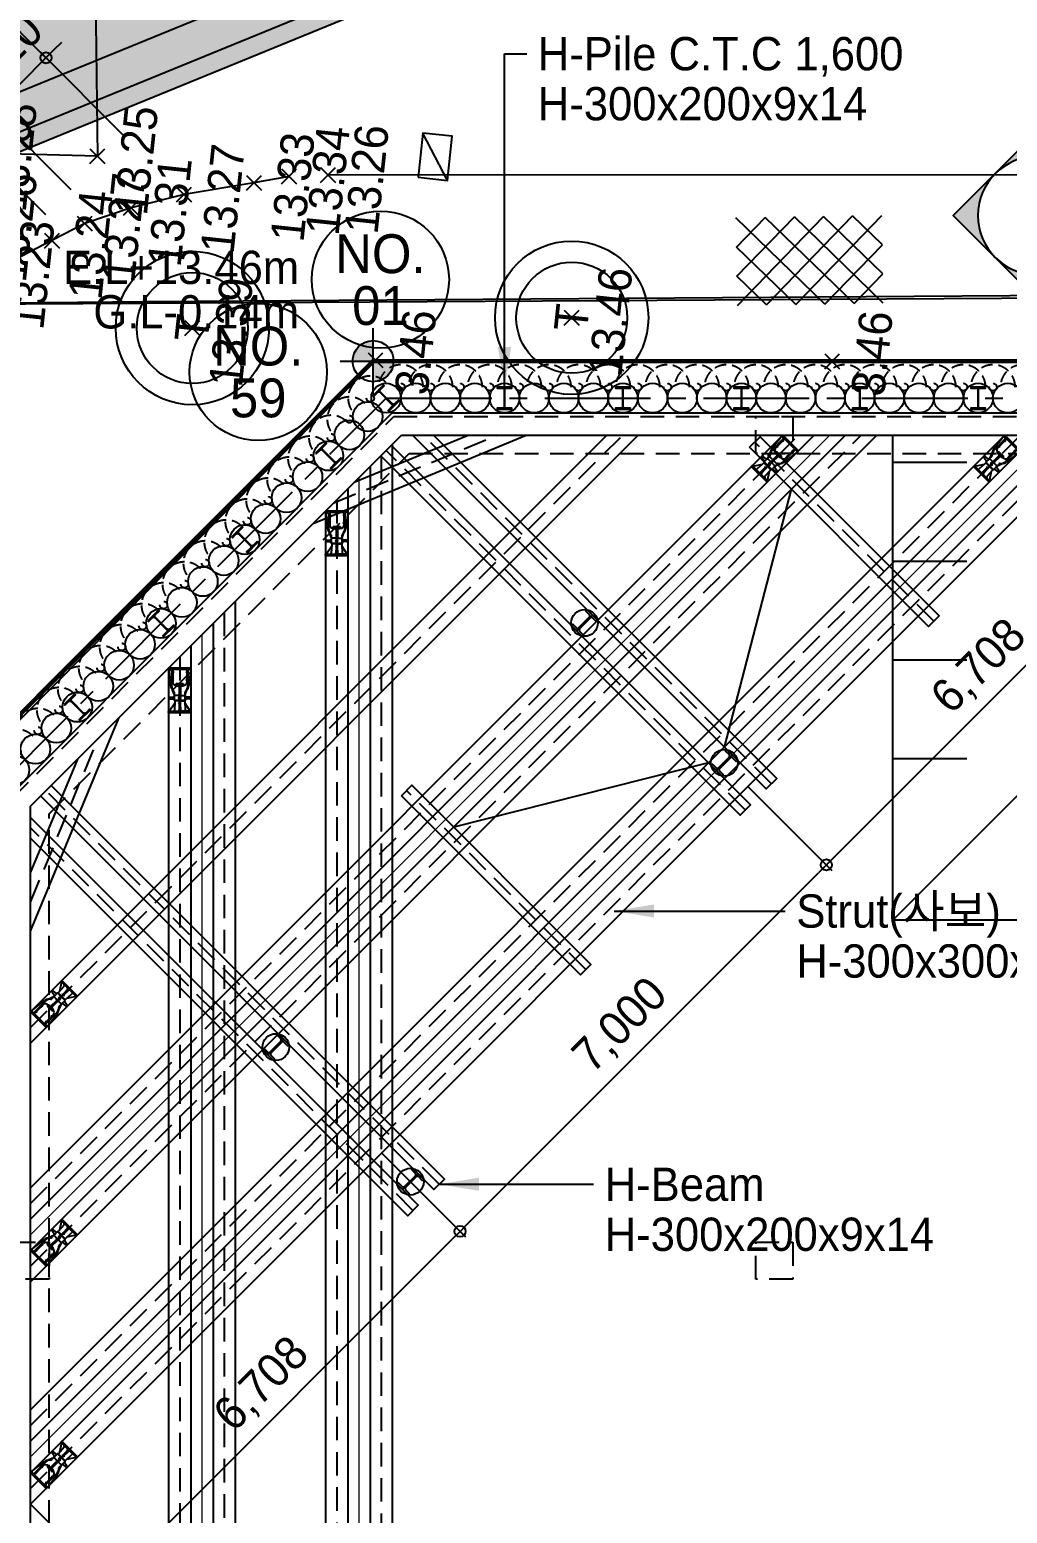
# Model space of a CAD drawing. Header units: millimetres. Extents: x 1073475 to 2890243, y -1340830 to -367733.
# Drawn here: x 1749012 to 1762223, y -411310 to -391272 of the extents above; entities that cross this region are included whole.
import ezdxf
from ezdxf.enums import TextEntityAlignment as Align
from ezdxf.xclip import XClip

# ---------------------------------------------------------------- set-up
doc = ezdxf.new("R2010")
doc.units = ezdxf.units.MM
doc.header["$LTSCALE"] = 50
doc.header["$XCLIPFRAME"] = 2
doc.header["$PDMODE"] = 3
doc.header["$PDSIZE"] = 100
for name, pattern in [('CENTER2', [28.575, 19.05, -3.175, 3.175, -3.175]), ('E-DIGLN01', [2, 0.9, -0.2, 0.9]), ('HIDDEN', [9.525, 6.35, -3.175]), ('HIDDEN2', [4.7625, 3.175, -1.5875]), ('PHANTOM', [63.5, 31.75, -6.35, 6.35, -6.35, 6.35, -6.35])]:
    doc.linetypes.add(name, pattern=pattern)
doc.layers.get('Defpoints').update_dxf_attribs({"color": 151})
doc.layers.add('_0', color=7, linetype='Continuous', lineweight=0)
for name, color, linetype in [('ANGLE', 1, 'Continuous'), ('C-DIM', 7, 'Continuous'), ('CEN', 1, 'CENTER2'), ('CIP', 1, 'Continuous'), ('CS-CONC-MAJR', 4, 'Continuous'), ('CS-EXCV', 3, 'E-DIGLN01'), ('FIN', 5, 'Continuous'), ('H-BEAM', 5, 'Continuous'), ('H-BEAM-상부', 173, 'Continuous'), ('HPILE-300x200', 3, 'Continuous'), ('NO', 2, 'Continuous'), ('POST PILE', 6, 'Continuous'), ('SGR', 8, 'Continuous'), ('ST-CEN', 1, 'HIDDEN'), ('ST-CEN(상부 H-BEAM)', 1, 'HIDDEN'), ('ST-CEN(하부 H-BEAM)', 1, 'HIDDEN'), ('STRUT', 3, 'Continuous'), ('WALE-1', 3, 'Continuous'), ('건축', 233, 'HIDDEN'), ('구조물', 7, 'Continuous'), ('단면', 4, 'Continuous'), ('대지경계선', 6, 'PHANTOM'), ('도로', 1, 'Continuous'), ('법면', 41, 'Continuous'), ('보도', 7, 'Continuous'), ('보도블럭', 7, 'Continuous'), ('상수도맨홀', 1, 'Continuous'), ('연속지적도', 32, 'Continuous'), ('우수받이', 5, 'Continuous'), ('유압JACK', 2, 'Continuous'), ('지하지장물_상수관로', 5, 'HIDDEN2'), ('지하지장물_통신관로', 7, 'HIDDEN2'), ('측량점_높이', 8, 'Continuous'), ('측량점_심볼', 7, 'Continuous'), ('통신맨홀', 1, 'Continuous'), ('현황레벨', 7, 'Continuous'), ('횡단보도', 40, 'Continuous')]:
    doc.layers.add(name, color=color, linetype=linetype)
doc.styles.get("Standard").update_dxf_attribs({"font": ''})
doc.styles.add('굴림체', font='')
doc.styles.add('돋움', font='')
doc.styles.get('Standard').set_extended_font_data('Dotum')
doc.styles.get('굴림체').set_extended_font_data('Dotum')
doc.styles.get('돋움').set_extended_font_data('Dotum')
doc.linetypes.add('CFZ008', pattern='A,0.9,-0.2,[106,KHCLINE.shx,S=0.00606,R=180,X=0,Y=0],0.9', length=2)
doc.linetypes.add('KT_LINE', pattern='A,12.7,-5.08,["KT",Standard,S=2.54,R=0,X=-2.54,Y=-1.27],-6.35', length=24.13)
doc.linetypes.add('WATER_LINE', pattern='A,12.7,-5.08,["WATER",Standard,S=2.54,R=0,X=-2.54,Y=-1.27],-6.35', length=24.13)
doc.dimstyles.new('SAM-200-지시선', dxfattribs={"dimscale": 0.1, "dimtxt": 300, "dimasz": 360, "dimexe": 70, "dimexo": 0, "dimgap": 100, "dimtad": 1, "dimdec": 0, "dimzin": 0, "dimdsep": 46, "dimlunit": 6, "dimtxsty": '돋움', "dimcen": 100, "dimclrd": 1, "dimclre": 1, "dimclrt": 256, "dimadec": 0, "dimazin": 0, "dimtfac": 1, "dimtdec": 0, "dimtix": 1, "dimtmove": 2, "dimatfit": 3, "dimfxl": 70, "dimtolj": 1, "dimtzin": 0, "dimlwd": -1, "dimlwe": -1, "dimarcsym": 0})
doc.dimstyles.new('SAM-300', dxfattribs={"dimscale": 1.5, "dimtxt": 300, "dimasz": 100, "dimexe": 70, "dimexo": 0, "dimgap": 100, "dimtad": 1, "dimdec": 0, "dimzin": 0, "dimdsep": 46, "dimlunit": 6, "dimtxsty": '돋움', "dimblk": 'ORIGIN', "dimcen": 100, "dimclrd": 1, "dimclre": 1, "dimclrt": 7, "dimadec": 0, "dimazin": 0, "dimtfac": 1, "dimtdec": 0, "dimtix": 1, "dimtmove": 2, "dimatfit": 3, "dimfxl": 70, "dimtolj": 1, "dimtzin": 0, "dimlwd": -1, "dimlwe": -1, "dimarcsym": 0})

# ---------------------------------------------------------------- blocks, each defined once
blk = doc.blocks.new('A$599346786921')
at = {"layer": '구조물', "ltscale": 0.2}
h = blk.add_hatch(color=254, dxfattribs=at)
h.dxf.hatch_style = 1
h.set_gradient(color1=(214, 214, 214), color2=(214, 214, 214))
h.paths.add_polyline_path([(189880, 4043), (128969, 153101), (129119, 153162), (47790, 352186), (48127, 352323), (40199, 371724), (39821, 372650), (39443, 373575), (39065, 374501), (38687, 375426), (38309, 376351), (37931, 377276), (37554, 378201), (37177, 379126), (36800, 380051), (36423, 380975), (36047, 381900), (35671, 382825), (35295, 383749), (34920, 384674), (34545, 385599), (34170, 386523), (33796, 387448), (33422, 388373), (33049, 389297), (32676, 390222), (32304, 391147), (31932, 392072), (31561, 392997), (31190, 393922), (30821, 394847), (30451, 395772), (30083, 396697), (29715, 397623), (29347, 398548), (28981, 399474), (28615, 400400), (28250, 401326), (27886, 402252), (27523, 403178), (27160, 404105), (26798, 405031), (26438, 405958), (26078, 406885), (25719, 407812), (25360, 408742), (25003, 409670), (24647, 410598), (24292, 411526), (23938, 412455), (23585, 413383), (23233, 414312), (22883, 415241), (22533, 416171), (22185, 417101), (21838, 418031), (21492, 418961), (21147, 419892), (20804, 420823), (20462, 421754), (20121, 422686), (19782, 423618), (19443, 424550), (19107, 425482), (18771, 426415), (18438, 427349), (18105, 428282), (17774, 429216), (17445, 430151), (17117, 431086), (16791, 432021), (16466, 432956), (16143, 433892), (15821, 434829), (15501, 435766), (15183, 436703), (14866, 437640), (14551, 438579), (14238, 439517), (13927, 440456), (13617, 441395), (13310, 442335), (13004, 443275), (12700, 444216), (12398, 445157), (12097, 446099), (11799, 447041), (11503, 447983), (11339, 448506), (0, 445440), (302, 444474), (605, 443509), (911, 442544), (1218, 441580), (1527, 440617), (1838, 439655), (2151, 438693), (2466, 437732), (2782, 436772), (3100, 435812), (3420, 434854), (3742, 433896), (4065, 432938), (4390, 431982), (4716, 431026), (5044, 430071), (5374, 429116), (5705, 428162), (6037, 427209), (6372, 426257), (6707, 425305), (7044, 424354), (7382, 423404), (7722, 422454), (8063, 421505), (8406, 420556), (8750, 419608), (9095, 418661), (9441, 417714), (9788, 416768), (10137, 415823), (10487, 414878), (10838, 413933), (11190, 412990), (11544, 412047), (11898, 411104), (12253, 410162), (12610, 409221), (12967, 408280), (13326, 407339), (13685, 406399), (14046, 405460), (14407, 404521), (14768, 403585), (15131, 402648), (15495, 401710), (15860, 400773), (16225, 399837), (16592, 398901), (16959, 397965), (17326, 397030), (17695, 396095), (18064, 395161), (18434, 394227), (18804, 393294), (19175, 392360), (19547, 391428), (19919, 390496), (20292, 389564), (20665, 388632), (21038, 387701), (21412, 386770), (21787, 385839), (22162, 384909), (22537, 383979), (22913, 383050), (23289, 382120), (23665, 381191), (24042, 380263), (24419, 379334), (24796, 378406), (25174, 377478), (25551, 376550), (25929, 375623), (26307, 374695), (26685, 373768), (27063, 372842), (27441, 371915), (27820, 370988), (28198, 370062), (28576, 369136), (28955, 368210), (29333, 367284), (37261, 347883), (37598, 348021), (118926, 148997), (119075, 149057), (179985, 0)])
at = {"layer": 'CS-CONC-MAJR'}
for points in [[(30027, 367568), (37672, 348861), (38008, 348999), (119337, 149975)], [(29564, 367379), (37398, 348209), (37735, 348347), (119063, 149323)]]:
    blk.add_lwpolyline(points, dxfattribs=at)
at = {"layer": 'CS-EXCV', "linetype": 'CFZ008', "ltscale": 5, "flags": 128}
blk.add_lwpolyline([(189880, 4043), (128969, 153101), (129119, 153162), (47790, 352186), (48127, 352323), (40199, 371724), (39821, 372650), (39443, 373575), (39065, 374501), (38687, 375426), (38309, 376351), (37931, 377276), (37554, 378201), (37177, 379126), (36800, 380051), (36423, 380975), (36047, 381900), (35671, 382825), (35295, 383749), (34920, 384674), (34545, 385599), (34170, 386523), (33796, 387448), (33422, 388373), (33049, 389297), (32676, 390222), (32304, 391147), (31932, 392072), (31561, 392997), (31190, 393922), (30821, 394847), (30451, 395772), (30083, 396697), (29715, 397623), (29347, 398548), (28981, 399474), (28615, 400400), (28250, 401326), (27886, 402252), (27523, 403178), (27160, 404105), (26798, 405031), (26438, 405958), (26078, 406885), (25719, 407812), (25360, 408742), (25003, 409670), (24647, 410598), (24292, 411526), (23938, 412455), (23585, 413383), (23233, 414312), (22883, 415241), (22533, 416171), (22185, 417101), (21838, 418031), (21492, 418961), (21147, 419892), (20804, 420823), (20462, 421754), (20121, 422686), (19782, 423618), (19443, 424550), (19107, 425482), (18771, 426415), (18438, 427349), (18105, 428282), (17774, 429216), (17445, 430151), (17117, 431086), (16791, 432021), (16466, 432956), (16143, 433892), (15821, 434829), (15501, 435766), (15183, 436703), (14866, 437640), (14551, 438579), (14238, 439517), (13927, 440456), (13617, 441395), (13310, 442335), (13004, 443275), (12700, 444216), (12398, 445157), (12097, 446099), (11799, 447041), (11503, 447983), (11339, 448506), (0, 445440), (302, 444474), (605, 443509), (911, 442544), (1218, 441580), (1527, 440617), (1838, 439655), (2151, 438693), (2466, 437732), (2782, 436772), (3100, 435812), (3420, 434854), (3742, 433896), (4065, 432938), (4390, 431982), (4716, 431026), (5044, 430071), (5374, 429116), (5705, 428162), (6037, 427209), (6372, 426257), (6707, 425305), (7044, 424354), (7382, 423404), (7722, 422454), (8063, 421505), (8406, 420556), (8750, 419608), (9095, 418661), (9441, 417714), (9788, 416768), (10137, 415823), (10487, 414878), (10838, 413933), (11190, 412990), (11544, 412047), (11898, 411104), (12253, 410162), (12610, 409221), (12967, 408280), (13326, 407339), (13685, 406399), (14046, 405460), (14407, 404521), (14768, 403585), (15131, 402648), (15495, 401710), (15860, 400773), (16225, 399837), (16592, 398901), (16959, 397965), (17326, 397030), (17695, 396095), (18064, 395161), (18434, 394227), (18804, 393294), (19175, 392360), (19547, 391428), (19919, 390496), (20292, 389564), (20665, 388632), (21038, 387701), (21412, 386770), (21787, 385839), (22162, 384909), (22537, 383979), (22913, 383050), (23289, 382120), (23665, 381191), (24042, 380263), (24419, 379334), (24796, 378406), (25174, 377478), (25551, 376550), (25929, 375623), (26307, 374695), (26685, 373768), (27063, 372842), (27441, 371915), (27820, 370988), (28198, 370062), (28576, 369136), (28955, 368210), (29333, 367284), (37261, 347883), (37598, 348021), (118926, 148997), (119075, 149057), (179985, 0)], close=True, dxfattribs=at)
blk = doc.blocks.new('A$405090834614')
at = {"layer": '도로', "color": 251}
for p, q in [((168393, 155125), (167908, 155864)), ((168670, 154709), (168393, 155125)), ((168947, 154109), (168670, 154709)), ((169201, 153416), (168947, 154109)), ((169456, 152493), (169201, 153416)), ((169594, 152031), (169456, 152493)), ((169668, 151509), (169668, 151509)), ((169668, 151509), (170864, 140316))]:
    blk.add_line(p, q, dxfattribs=at)
at = {"layer": '보도', "color": 251}
for p, q in [((167249, 150606), (161018, 155591)), ((167884, 144470), (167249, 150606)), ((168720, 136691), (167884, 144470))]:
    blk.add_line(p, q, dxfattribs=at)
at = {"layer": '보도블럭', "color": 251}
for p, q in [((168595, 145040), (169282, 145918)), ((168643, 144649), (169674, 145966)), ((169282, 145918), (169721, 145575)), ((168499, 145823), (169817, 144792)), ((168547, 145432), (168891, 145871)), ((168891, 145871), (169769, 145183)), ((168690, 144257), (169721, 145575)), ((168547, 145432), (169865, 144401)), ((168738, 143866), (169769, 145183)), ((168595, 145040), (169912, 144009)), ((169129, 143914), (169817, 144792)), ((168643, 144649), (169521, 143961)), ((169521, 143961), (169865, 144401)), ((168690, 144257), (169129, 143914))]:
    blk.add_line(p, q, dxfattribs=at)
at = {"layer": '연속지적도', "color": 251}
for p, q in [((161008, 155684), (167228, 150654)), ((167228, 150654), (170018, 124364))]:
    blk.add_line(p, q, dxfattribs=at)
at = {"layer": '우수받이', "color": 251}
blk.add_lwpolyline([(169765, 150295), (169765, 149895), (170365, 149895), (170365, 150295)], close=True, dxfattribs=at)
blk.add_lwpolyline([(169765, 149895), (170365, 150295)], dxfattribs=at)
at = {"layer": '지하지장물_상수관로', "color": 251, "linetype": 'WATER_LINE', "ltscale": 3}
blk.add_lwpolyline([(165003, 177754), (176543, 74656), (179909, 44130), (180541, 14655)], dxfattribs=at)
at = {"layer": '지하지장물_통신관로', "color": 251, "linetype": 'KT_LINE', "ltscale": 3}
blk.add_lwpolyline([(179973, 22140), (178340, 57330), (174617, 92638), (167709, 153756), (166514, 164057), (162819, 177078), (146292, 175121), (136183, 173575), (130490, 179990), (129558, 186301)], dxfattribs=at)
at = {"layer": '측량점_심볼', "color": 251}
for p in [(168393, 155125), (168670, 154709), (169592, 154635), (168947, 154109), (169201, 153416), (167419, 153114), (169456, 152493), (169594, 152031), (169668, 151509), (167249, 150606), (159976, 148961), (168098, 148031), (167884, 144470), (161804, 141487)]:
    blk.add_point(p, dxfattribs=at)
at = {"layer": '통신맨홀', "color": 251}
for centre, radius in [((167419, 153114), 1036), ((167419, 153114), 750), ((168098, 148031), 1036), ((168098, 148031), 750)]:
    blk.add_circle(centre, radius, dxfattribs=at)
at = {"layer": '횡단보도', "color": 251}
for p, q in [((169592, 154635), (169464, 156268)), ((173932, 155145), (169592, 154635))]:
    blk.add_line(p, q, dxfattribs=at)
at = {"layer": '상수도맨홀', "color": 251, "style": '굴림체'}
for p in [(167419, 153114), (168098, 148031)]:
    blk.add_text('T', height=450, dxfattribs=at).set_placement(p, align=Align.MIDDLE)
at = {"layer": '측량점_높이', "color": 251, "style": '굴림체'}
for s, p in [('13.28', (169464, 155968)), ('13.26', (168520, 155866)), ('13.23', (167908, 155564)), ('13.24', (168393, 154825)), ('13.27', (168670, 154409)), ('13.25', (169592, 154335)), ('13.31', (168947, 153809)), ('13.27', (169201, 153116)), ('13.39', (167419, 152814)), ('13.33', (169456, 152193)), ('13.34', (169594, 151731)), ('13.26', (169668, 151209)), ('13.46', (167249, 150306)), ('13.65', (159976, 148661)), ('13.46', (168098, 147731)), ('13.46', (167884, 144170))]:
    blk.add_text(s, height=450, dxfattribs=at).set_placement(p, align=Align.TOP_CENTER)
blk = doc.blocks.new('A$C070F4A8E')
at = {"layer": '단면'}
h = blk.add_hatch(color=256, dxfattribs=at)
h.paths.add_polyline_path([(-1074, 302), (-1377, 0), (-1074, -302, -0.414214)])
h.paths.add_polyline_path([(-772, 605), (-1074, 302, -0.198912), (-772, 427)])
h.paths.add_polyline_path([(-772, -427, -0.198912), (-1074, -302), (-772, -605)])
for p, q in [((-345, 0), (0, 0)), ((0, 0), (0, -845))]:
    blk.add_line(p, q, dxfattribs=at)
blk.add_lwpolyline([(-772, -427), (-772, -605), (-1377, 0), (-772, 605), (-772, 427)], dxfattribs=at)
at = {"layer": '단면', "extrusion": (0, 0, -1)}
blk.add_ellipse((-772, 0), major_axis=(1, 427), ratio=1, start_param=4.711077, end_param=10.994262, dxfattribs=at)
blk = doc.blocks.new('20240926 평면')
at = {"layer": '건축'}
for p, q in [((-5159, -5159), (0, 0)), ((0, 0), (25441, 0)), ((-4659, -5366), (207, -500)), ((207, -500), (12441, -500)), ((-4659, -27334), (-4659, -5366))]:
    blk.add_line(p, q, dxfattribs=at)
at = {"layer": '건축', "color": 255}
blk.add_lwpolyline([(26141, -34840), (1135, -34840), (-5936, -27769), (-5936, -4908), (-280, 749), (26141, 749)], close=True, dxfattribs=at)
at = {"layer": '건축'}
for points in [[(5391, -500), (4891, -500), (4891, 0), (5391, 0)], [(-4659, -11650), (-5159, -11650), (-5159, -11150), (-4659, -11150)], [(5391, -11650), (4891, -11650), (4891, -11150), (5391, -11150)]]:
    blk.add_lwpolyline(points, close=True, dxfattribs=at)
blk = doc.blocks.new('A$C1D3235D9')
at = {"layer": 'SGR', "linetype": 'HIDDEN2'}
blk.add_circle((0, 0), 50, dxfattribs=at)
blk.add_arc((0, 0), 300, 0, 180, dxfattribs=at)
blk = doc.blocks.new('h-200')
at = {"layer": 'HPILE-300x200'}
blk.add_line((0, -150), (0, 150), dxfattribs=at)
blk.add_lwpolyline([(-100, 150), (-100, 136), (-24.5, 136, -0.4142136), (-4.5, 116), (-4.5, -116, -0.4142136), (-24.5, -136), (-100, -136), (-100, -150), (100, -150), (100, -136), (24.5, -136, -0.4142136), (4.5, -116), (4.5, 116, -0.4142136), (24.5, 136), (100, 136), (100, 150)], format="xyb", close=True, dxfattribs=at)
blk = doc.blocks.new('CIP')
at = {"layer": 'CIP'}
for centre in [(0, 0), (400, 0), (800, 0), (1200, 0)]:
    blk.add_circle(centre, 200, dxfattribs=at)
at = {"layer": 'HPILE-300x200'}
blk.add_blockref('h-200', (1200, 0), dxfattribs=at)
at = {"layer": 'SGR', "linetype": 'HIDDEN2'}
for p in [(-200, 150), (200, 150), (600, 150), (1000, 150)]:
    blk.add_blockref('A$C1D3235D9', p, dxfattribs=at)
blk = doc.blocks.new('_Origin')
at = {"color": 0, "linetype": 'ByBlock', "lineweight": -2}
blk.add_line((0, 0), (-1, 0), dxfattribs=at)
blk.add_circle((0, 0), 0.5, dxfattribs=at)
blk = doc.blocks.new('*D91')
at = {"layer": 'C-DIM', "color": 1, "ltscale": 0.2, "transparency": 16777216}
for p, q in [((1749232, -391652), (1748098, -390517)), ((1748278, -390485), (1748384, -390379)), ((1747392, -391371), (1748172, -390591)), ((1748453, -392432), (1747318, -391297)), ((1747286, -391477), (1747180, -391583))]:
    blk.add_line(p, q, dxfattribs=at)
at = {"layer": 'Defpoints', "color": 0, "ltscale": 0.2, "transparency": 16777216}
for p in [(1748172, -390591), (1749232, -391652), (1748453, -392432)]:
    blk.add_point(p, dxfattribs=at)
at = {"layer": 'C-DIM', "color": 1, "ltscale": 0.2, "transparency": 16777216, "xscale": 150, "yscale": 150, "zscale": 150}
for p, rotation in [((1748172, -390591), 225.0000000000565), ((1747392, -391371), 45.00000000005651)]:
    blk.add_blockref('_Origin', p, dxfattribs=dict(at, rotation=rotation))
at = {"layer": 'C-DIM', "color": 7, "ltscale": 0.2, "transparency": 16777216, "insert": (1747486, -390685), "char_height": 450, "attachment_point": 5, "rotation": 45, "style": '돋움'}
blk.add_mtext('\\A1;1,102', dxfattribs=at)
blk = doc.blocks.new('A$C5B0247DC')
at = {"layer": '현황레벨'}
h = blk.add_hatch(color=256, dxfattribs=at)
h.paths.add_polyline_path([(0, 110.9, 0.414214), (-110.9, 0), (0, 0)])
h.paths.add_polyline_path([(0, 0), (0, -110.9, 0.414214), (110.9, 0)])
for p, q in [((0, -178.5), (0, 178.5)), ((-178.5, 0), (178.5, 0))]:
    blk.add_line(p, q, dxfattribs=at)
blk.add_circle((0, 0), 110.9, dxfattribs=at)
blk = doc.blocks.new('*D146')
at = {"layer": 'C-DIM', "color": 1, "ltscale": 0.2, "transparency": 16777216}
for p, q in [((1749232, -393773), (1748098, -392639)), ((1746496, -394389), (1748066, -392819)), ((1747450, -395555), (1746316, -394420))]:
    blk.add_line(p, q, dxfattribs=at)
at = {"layer": 'Defpoints', "color": 0, "ltscale": 0.2, "transparency": 16777216}
for p in [(1748172, -392713), (1749232, -393773), (1747450, -395555)]:
    blk.add_point(p, dxfattribs=at)
at = {"layer": 'C-DIM', "color": 1, "ltscale": 0.2, "transparency": 16777216, "xscale": 150, "yscale": 150, "zscale": 150}
for p, rotation in [((1748172, -392713), 45.00000000005649), ((1746390, -394495), 225.0000000000565)]:
    blk.add_blockref('_Origin', p, dxfattribs=dict(at, rotation=rotation))
at = {"layer": 'C-DIM', "color": 7, "ltscale": 0.2, "transparency": 16777216, "insert": (1746985, -393308), "char_height": 450, "attachment_point": 5, "rotation": 45, "style": '돋움'}
blk.add_mtext('\\A1;2,520', dxfattribs=at)
blk = doc.blocks.new('*D147')
at = {"layer": 'C-DIM', "color": 1, "ltscale": 0.2, "transparency": 16777216}
for p, q in [((1749572, -393434), (1748437, -392299)), ((1748617, -392267), (1748723, -392161)), ((1748172, -392713), (1748511, -392373)), ((1749232, -393773), (1748098, -392639)), ((1748066, -392819), (1747960, -392925))]:
    blk.add_line(p, q, dxfattribs=at)
at = {"layer": 'Defpoints', "color": 0, "ltscale": 0.2, "transparency": 16777216}
for p in [(1748511, -392373), (1749572, -393434), (1749232, -393773)]:
    blk.add_point(p, dxfattribs=at)
at = {"layer": 'C-DIM', "color": 1, "ltscale": 0.2, "transparency": 16777216, "xscale": 150, "yscale": 150, "zscale": 150}
for p, rotation in [((1748511, -392373), 225.0000000000565), ((1748172, -392713), 45.00000000005651)]:
    blk.add_blockref('_Origin', p, dxfattribs=dict(at, rotation=rotation))
at = {"layer": 'C-DIM', "color": 7, "ltscale": 0.2, "transparency": 16777216, "char_height": 450, "attachment_point": 5, "rotation": 45, "style": '돋움'}
for s, insert in [('\\A1;', (1748076, -392278)), ('\\A1;480', (1748607, -392808))]:
    blk.add_mtext(s, dxfattribs=dict(at, insert=insert))
blk = doc.blocks.new('*D148')
at = {"layer": 'C-DIM', "color": 1, "ltscale": 0.2, "transparency": 16777216}
for p, q in [((1749339, -391546), (1749445, -391440)), ((1748511, -392373), (1749232, -391652)), ((1750293, -392713), (1749158, -391578)), ((1749572, -393434), (1748437, -392299)), ((1748405, -392479), (1748299, -392586))]:
    blk.add_line(p, q, dxfattribs=at)
at = {"layer": 'Defpoints', "color": 0, "ltscale": 0.2, "transparency": 16777216}
for p in [(1749232, -391652), (1750293, -392713), (1749572, -393434)]:
    blk.add_point(p, dxfattribs=at)
at = {"layer": 'C-DIM', "color": 1, "ltscale": 0.2, "transparency": 16777216, "xscale": 150, "yscale": 150, "zscale": 150}
for p, rotation in [((1749232, -391652), 225.0000000000565), ((1748511, -392373), 45.00000000005651)]:
    blk.add_blockref('_Origin', p, dxfattribs=dict(at, rotation=rotation))
at = {"layer": 'C-DIM', "color": 7, "ltscale": 0.2, "transparency": 16777216, "insert": (1748576, -391717), "char_height": 450, "attachment_point": 5, "rotation": 45, "style": '돋움'}
blk.add_mtext('\\A1;1,020', dxfattribs=at)
blk = doc.blocks.new('*D158')
at = {"layer": 'C-DIM', "color": 1, "ltscale": 0.2, "transparency": 16777216}
for p, q in [((1763460, -396748), (1764595, -397883)), ((1759883, -402446), (1764415, -397915)), ((1758717, -401492), (1759852, -402627))]:
    blk.add_line(p, q, dxfattribs=at)
at = {"layer": 'Defpoints', "color": 0, "ltscale": 0.2, "transparency": 16777216}
for p in [(1763460, -396748), (1764521, -397809), (1758717, -401492)]:
    blk.add_point(p, dxfattribs=at)
at = {"layer": 'C-DIM', "color": 1, "ltscale": 0.2, "transparency": 16777216, "xscale": 150, "yscale": 150, "zscale": 150}
for p, rotation in [((1764521, -397809), 44.99999999754883), ((1759777, -402552), 224.9999999975488)]:
    blk.add_blockref('_Origin', p, dxfattribs=dict(at, rotation=rotation))
at = {"layer": 'C-DIM', "color": 7, "ltscale": 0.2, "transparency": 16777216, "insert": (1761853, -399885), "char_height": 450, "attachment_point": 5, "rotation": 45, "style": '돋움'}
blk.add_mtext('\\A1;6,708', dxfattribs=at)
blk = doc.blocks.new('*D159')
at = {"layer": 'C-DIM', "color": 1, "ltscale": 0.2, "transparency": 16777216}
for p, q in [((1753767, -406441), (1754902, -407576)), ((1750190, -412139), (1754722, -407608)), ((1749024, -411185), (1750159, -412320))]:
    blk.add_line(p, q, dxfattribs=at)
at = {"layer": 'Defpoints', "color": 0, "ltscale": 0.2, "transparency": 16777216}
for p in [(1753767, -406441), (1754828, -407502), (1749024, -411185)]:
    blk.add_point(p, dxfattribs=at)
at = {"layer": 'C-DIM', "color": 1, "ltscale": 0.2, "transparency": 16777216, "xscale": 150, "yscale": 150, "zscale": 150}
for p, rotation in [((1754828, -407502), 44.99999999754883), ((1750084, -412245), 224.9999999975488)]:
    blk.add_blockref('_Origin', p, dxfattribs=dict(at, rotation=rotation))
at = {"layer": 'C-DIM', "color": 7, "ltscale": 0.2, "transparency": 16777216, "insert": (1752160, -409578), "char_height": 450, "attachment_point": 5, "rotation": 45, "style": '돋움'}
blk.add_mtext('\\A1;6,708', dxfattribs=at)
blk = doc.blocks.new('*D160')
at = {"layer": 'C-DIM', "color": 1, "ltscale": 0.2, "transparency": 16777216}
for p, q in [((1758717, -401492), (1759852, -402627)), ((1754934, -407396), (1759671, -402658)), ((1753767, -406441), (1754902, -407576))]:
    blk.add_line(p, q, dxfattribs=at)
at = {"layer": 'Defpoints', "color": 0, "ltscale": 0.2, "transparency": 16777216}
for p in [(1758717, -401492), (1759777, -402552), (1753767, -406441)]:
    blk.add_point(p, dxfattribs=at)
at = {"layer": 'C-DIM', "color": 1, "ltscale": 0.2, "transparency": 16777216, "xscale": 150, "yscale": 150, "zscale": 150}
for p, rotation in [((1759777, -402552), 44.99999999754883), ((1754828, -407502), 224.9999999975488)]:
    blk.add_blockref('_Origin', p, dxfattribs=dict(at, rotation=rotation))
at = {"layer": 'C-DIM', "color": 7, "ltscale": 0.2, "transparency": 16777216, "insert": (1757006, -404731), "char_height": 450, "attachment_point": 5, "rotation": 45, "style": '돋움'}
blk.add_mtext('\\A1;7,000', dxfattribs=at)
blk = doc.blocks.new('A$C26452653')
at = {"layer": '유압JACK'}
for p, q in [((0, 600), (0, 587)), ((0, 600), (300, 600)), ((300, 600), (0, 600)), ((5, 582), (62, 582)), ((5, 582), (150, 582)), ((5, 582), (125, 582)), ((9, 582), (82, 471)), ((17, 413), (64, 417)), ((83, 450), (77, 568)), ((77, 434), (77, 432)), ((77, 432), (77, 372)), ((150, 438), (81, 438)), ((150, 444), (89, 444)), ((95, 444), (95, 438)), ((95, 444), (205, 444)), ((95, 438), (205, 438)), ((98, 444), (98, 438)), ((295, 582), (139, 582)), ((142, 479), (140, 567)), ((150, 444), (211, 444)), ((150, 438), (218, 438)), ((158, 479), (160, 567)), ((295, 582), (175, 582)), ((202, 444), (202, 438)), ((205, 444), (205, 438)), ((217, 450), (223, 568)), ((291, 582), (218, 471)), ((222, 434), (222, 432)), ((222, 432), (222, 372)), ((282, 413), (236, 417)), ((295, 582), (238, 582)), ((300, 600), (300, 587)), ((0, 13), (26, 234)), ((17, 393), (64, 389)), ((40, 33), (40, 244)), ((77, 363), (54, 296)), ((70, 311), (57, 299)), ((77, 374), (77, 372)), ((77, 373), (77, 372)), ((133, 368), (77, 368)), ((77, 368), (77, 327)), ((150, 368), (81, 368)), ((92, 226), (92, 221)), ((92, 226), (207, 226)), ((92, 221), (207, 221)), ((98, 234), (98, 226)), ((98, 226), (197, 226)), ((101, 235), (101, 226)), ((102, 226), (102, 221)), ((103, 226), (103, 221)), ((103, 221), (195, 221)), ((103, 218), (103, 213)), ((103, 218), (195, 218)), ((103, 213), (197, 213)), ((105, 221), (105, 218)), ((133, 368), (222, 368)), ((141, 247), (141, 360)), ((141, 341), (159, 341)), ((141, 259), (159, 259)), ((150, 368), (218, 368)), ((159, 247), (159, 360)), ((195, 221), (197, 221)), ((195, 221), (195, 218)), ((195, 218), (197, 218)), ((197, 226), (197, 221)), ((197, 226), (197, 221)), ((197, 226), (197, 221)), ((197, 226), (202, 226)), ((197, 218), (197, 213)), ((199, 235), (199, 226)), ((202, 234), (202, 226)), ((207, 226), (207, 221)), ((222, 374), (222, 372)), ((222, 373), (222, 372)), ((222, 368), (222, 327)), ((222, 363), (246, 296)), ((230, 311), (243, 299)), ((282, 393), (236, 389)), ((260, 33), (260, 244)), ((300, 13), (274, 234)), ((0, 13), (0, 0)), ((0, 0), (300, 0)), ((5, 18), (25, 18)), ((56, 21), (56, 199)), ((56, 168), (60, 168)), ((56, 153), (60, 153)), ((56, 63), (60, 63)), ((56, 48), (60, 48)), ((59, 18), (241, 18)), ((60, 168), (60, 153)), ((60, 48), (60, 63)), ((240, 168), (240, 153)), ((244, 168), (240, 168)), ((244, 153), (240, 153)), ((244, 63), (240, 63)), ((240, 48), (240, 63)), ((244, 48), (240, 48)), ((244, 21), (244, 199)), ((295, 18), (275, 18)), ((300, 13), (300, 0))]:
    blk.add_line(p, q, dxfattribs=at)
for centre, radius, start, end in [((5, 587), 5, 180, 270), ((17, 403), 10, 90, 270), ((62, 567), 15, 3, 90), ((62, 432), 15, 274.7636, 0), ((81, 434), 4, 90, 180), ((89, 450), 6, 183, 270), ((125, 567), 15, 1.2674, 90), ((132, 479), 10, 270, 1.2674), ((150, 403), 15, 90, 270), ((150, 403), 10, 90, 270), ((150, 403), 15, 270, 90), ((150, 403), 10, 270, 90), ((168, 479), 10, 178.7326, 270), ((175, 567), 15, 90, 178.7326), ((211, 450), 6, 270, 357), ((218, 434), 4, 0, 90), ((237, 432), 15, 180, 265.2364), ((238, 567), 15, 90, 177), ((282, 403), 10, 270, 90), ((295, 587), 5, 270, 0), ((135, 221), 110, 135, 172.9969), ((150, 236), 110, 135.3602, 180), ((81, 199), 25, 119.7623, 180), ((62, 374), 15, 0, 85.2364), ((150, 79), 164, 90, 119.7623), ((57, 327), 20, 315.3602, 0), ((81, 372), 4, 180, 270), ((133, 360), 7.5, 0, 90), ((136, 247), 5, 274.7518, 0), ((150, 79), 164, 60.2377, 90), ((166, 360), 7.5, 90, 180), ((164, 247), 5, 180, 265.2482), ((218, 372), 4, 270, 0), ((237, 374), 15, 94.7636, 180), ((242, 327), 20, 180, 224.6398), ((150, 236), 110, 0, 44.6398), ((219, 199), 25, 0, 60.2377), ((165, 221), 110, 7.0031, 45), ((5, 13), 5, 90, 180), ((25, 33), 15, 270, 0), ((59, 21), 3, 180, 270), ((241, 21), 3, 270, 0), ((275, 33), 15, 180, 270), ((295, 13), 5, 0, 90)]:
    blk.add_arc(centre, radius, start, end, dxfattribs=at)
blk = doc.blocks.new('Post')
at = {"layer": 'POST PILE'}
blk.add_line((0, 150), (0, -150), dxfattribs=at)
blk.add_lwpolyline([(-100, -150), (-100, -125), (-29.5, -125, 0.4142136), (-9.5, -105), (-9.5, 105, 0.4142136), (-29.5, 125), (-100, 125), (-100, 150), (100, 150), (100, 125), (29.5, 125, 0.4142136), (9.5, 105), (9.5, -105, 0.4142136), (29.5, -125), (100, -125), (100, -150)], format="xyb", close=True, dxfattribs=at)
blk.add_circle((0, 0), 180.3, dxfattribs=at)

msp = doc.modelspace()

# ---------------------------------------------------------------- linework, layer by layer
at = {"layer": 'NO'}
msp.add_circle((1753751.2, -394648), 926.8, dxfattribs=at)

# ---------------------------------------------------------------- block references
ref = msp.add_blockref('A$405090834614', (1885814.3, -577934.3), dxfattribs=dict(rotation=83.9464212542183))
XClip(ref).set_block_clipping_path([(104661.0409256864, 187029.200860789), (115795.371209384, 82037.659728932), (199028.6359362481, 90864.5294945205), (187894.3056525505, 195856.0706263776)])
at = {"layer": '단면', "xscale": 1.875, "yscale": 1.875, "zscale": 1.875}
msp.add_blockref('A$C070F4A8E', (1764073.6, -393783.3), dxfattribs=at)

# ---------------------------------------------------------------- texts
at = {"layer": 'C-DIM', "color": 7, "style": '돋움'}
for s, p in [('H-Pile C.T.C 1,600', (1755878.7, -391596.7)), ('H-300x200x9x14', (1755878.7, -392271.7))]:
    msp.add_text(s, height=450, dxfattribs=at).set_placement(p, align=Align.MIDDLE_LEFT)
at = {"layer": 'NO', "style": '돋움'}
for s, p in [('NO.', (1753751.2, -394298)), ('01', (1753751.2, -394998)), ('NO.', (1752100.1, -395545.2))]:
    msp.add_text(s, height=525, dxfattribs=at).set_placement(p, align=Align.MIDDLE_CENTER)
at = {"layer": '현황레벨', "style": '돋움'}
for s, p in [('E.L+13.46m', (1752652.8, -394482.5)), ('G.L-0.14m', (1752652.8, -395082.5))]:
    msp.add_text(s, height=450, dxfattribs=at).set_placement(p, align=Align.MIDDLE_RIGHT)

# ---------------------------------------------------------------- dimensions: what is measured, and where the dimension line sits
at = {"layer": 'C-DIM', "ltscale": 0.2}
for base, p1, p2, picture, middle in [((1748171.8, -390591.4), (1748452.9, -392431.6), (1749232.5, -391652.1), '*D91', (1747486, -390685.2)), ((1749232.5, -391652.1), (1749571.8, -393434.1), (1750293.1, -392712.7), '*D148', (1748575.8, -391716.7)), ((1748171.8, -392712.7), (1747450.5, -395555.4), (1749232.5, -393773.4), '*D146', (1746984.8, -393307.7))]:
    dim = msp.add_linear_dim(base=base, p1=p1, p2=p2, angle=45, dimstyle='SAM-300', dxfattribs=at)
    dim.commit()
    dim.dimension.update_dxf_attribs({"geometry": picture, "text_midpoint": middle})
dim = msp.add_linear_dim(base=(1748511.1, -392373.4), p1=(1749232.5, -393773.4), p2=(1749571.8, -393434.1), angle=45, text='\\X<>', dimstyle='SAM-300', dxfattribs=at)
dim.commit()
dim.dimension.update_dxf_attribs({"geometry": '*D147', "text_midpoint": (1748341.5, -392543.1)})

# ---------------------------------------------------------------- leaders
at = {"layer": 'C-DIM'}
msp.add_leader([(1755428.7, -396098.3), (1755428.7, -391596.7), (1755728.7, -391596.7)], dimstyle='SAM-200-지시선', override={"dimscale": 1.5}, dxfattribs=at)

# ---------------------------------------------------------------- next in the draw order: wipeouts: each hides what was drawn before it
at = {"ltscale": 1.5}
msp.add_wipeout([(1753828.7, -396248.3), (1780546.3, -396248.3), (1780546.3, -430848.3), (1755228.7, -430848.3), (1748523.6, -424143.3), (1748523.6, -401553.3)], dxfattribs=at)

# ---------------------------------------------------------------- next in the draw order: linework, layer by layer
at = {"layer": '_0'}
for p, q in [((1749023.6, -410548.3), (1762823.6, -396748.3)), ((1749023.6, -407548.3), (1759823.6, -396748.3)), ((1753460.9, -397323.2), (1753460.9, -428373.4)), ((1751339.6, -399444.5), (1751339.6, -426252.1))]:
    msp.add_line(p, q, dxfattribs=at)
at = {"layer": 'ANGLE', "ltscale": 0.2}
for points in [[(1758398.5, -400961.3), (1759305.5, -397478.5)], [(1758186.4, -401173.4), (1754741.8, -402042.2)]]:
    msp.add_lwpolyline(points, dxfattribs=at)
at = {"layer": 'CEN', "color": 8, "ltscale": 1.5}
msp.add_lwpolyline([(1780546.3, -430848.3), (1755228.7, -430848.3), (1748523.6, -424143.3), (1748523.6, -401553.3), (1753828.7, -396248.3), (1780546.3, -396248.3)], dxfattribs=at)
at = {"layer": 'CIP'}
for centre in [(1753828.7, -396248.3), (1753579.4, -396497.5), (1753332, -396745)]:
    msp.add_circle(centre, 200, dxfattribs=at)
at = {"layer": 'H-BEAM'}
for points in [[(1753757.1, -397027), (1758610.6, -401880.5), (1758752.1, -401739.1), (1753898.5, -396885.5)], [(1754468.4, -396748.3), (1759105.6, -401385.5), (1758964.2, -401527), (1754185.5, -396748.3)], [(1749302.3, -401481.7), (1754615.5, -406794.9), (1754474.1, -406936.3), (1749160.9, -401623.2)], [(1749023.6, -402193), (1754120.5, -407289.9), (1754261.9, -407148.5), (1749023.6, -401910.2)]]:
    msp.add_lwpolyline(points, dxfattribs=at)
at = {"layer": 'H-BEAM-상부'}
for points in [[(1758739.8, -396912.8), (1758881.3, -396771.4), (1761300.5, -399190.7), (1761159.1, -399332.1), (1758739.8, -396912.8)], [(1754034.7, -401618), (1754176.1, -401476.5), (1756595.4, -403895.8), (1756454, -404037.2), (1754034.7, -401618)]]:
    msp.add_lwpolyline(points, dxfattribs=at)
at = {"layer": 'NO'}
msp.add_circle((1752100.1, -395895.2), 926.8, dxfattribs=at)
at = {"layer": 'ST-CEN'}
for p, q in [((1749023.6, -404748.3), (1757023.6, -396748.3)), ((1749023.6, -410972.5), (1763247.9, -396748.3)), ((1749023.6, -410124), (1762399.4, -396748.3)), ((1749023.6, -407972.5), (1760247.9, -396748.3)), ((1749023.6, -407124), (1759399.4, -396748.3)), ((1753760.9, -397023.2), (1753760.9, -428673.4)), ((1753160.9, -397623.2), (1753160.9, -428073.4)), ((1751639.6, -399144.5), (1751639.6, -426552.1)), ((1751039.6, -399744.5), (1751039.6, -425952.1))]:
    msp.add_line(p, q, dxfattribs=at)
for points in [[(1753121.5, -397662.5), (1755328.7, -396748.3)], [(1749023.6, -403053.3), (1749937.8, -400846.2)]]:
    msp.add_lwpolyline(points, dxfattribs=at)
at = {"layer": 'ST-CEN(상부 H-BEAM)'}
for p, q in [((1761229.8, -399261.4), (1758810.5, -396842.1)), ((1756524.7, -403966.5), (1754105.4, -401547.2))]:
    msp.add_line(p, q, dxfattribs=at)
at = {"layer": 'ST-CEN(하부 H-BEAM)'}
for p, q in [((1759034.9, -401456.3), (1754326.9, -396748.3)), ((1758681.3, -401809.8), (1753827.8, -396956.3)), ((1754544.8, -406865.6), (1749231.6, -401552.4)), ((1754191.2, -407219.2), (1749023.6, -402051.6))]:
    msp.add_line(p, q, dxfattribs=at)
at = {"layer": 'STRUT'}
for p, q in [((1749023.6, -404960.4), (1757235.8, -396748.3)), ((1749023.6, -404536.2), (1756811.5, -396748.3)), ((1749023.6, -410760.4), (1763035.8, -396748.3)), ((1749023.6, -411184.7), (1763460, -396748.3)), ((1749023.6, -410336.2), (1762611.5, -396748.3)), ((1749023.6, -409911.9), (1762187.2, -396748.3)), ((1749023.6, -407760.4), (1760035.8, -396748.3)), ((1749023.6, -408184.7), (1760460, -396748.3)), ((1749023.6, -407336.2), (1759611.5, -396748.3)), ((1749023.6, -406911.9), (1759187.2, -396748.3))]:
    msp.add_line(p, q, dxfattribs=at)
at = {"layer": 'STRUT', "color": 4}
for p, q in [((1753910.9, -396873.2), (1753910.9, -428823.4)), ((1753610.9, -397173.2), (1753610.9, -428523.4)), ((1753310.9, -397473.2), (1753310.9, -428223.4)), ((1753010.9, -397773.2), (1753010.9, -427923.4)), ((1751789.6, -398994.5), (1751789.6, -426702.1)), ((1751489.6, -399294.5), (1751489.6, -426402.1)), ((1751189.6, -399594.5), (1751189.6, -426102.1)), ((1750889.6, -399894.5), (1750889.6, -425802.1))]:
    msp.add_line(p, q, dxfattribs=at)
at = {"layer": 'STRUT', "ltscale": 0.2}
for points in [[(1752844.4, -397939.7), (1755720.6, -396748.3)], [(1753398.7, -397385.3), (1754936.7, -396748.3)], [(1749023.6, -403445.3), (1750215, -400569)], [(1749023.6, -402661.3), (1749660.7, -401123.4)]]:
    msp.add_lwpolyline(points, dxfattribs=at)
at = {"layer": 'WALE-1'}
for points in [[(1753911.5, -396448.3), (1780296.3, -396448.3), (1780296.3, -430648.3), (1755311.5, -430648.3), (1748723.6, -424060.4), (1748723.6, -401636.2)], [(1754035.8, -396748.3), (1779996.3, -396748.3), (1779996.3, -430348.3), (1755435.8, -430348.3), (1749023.6, -423936.2), (1749023.6, -401760.4)]]:
    msp.add_lwpolyline(points, close=True, dxfattribs=at)
at = {"layer": '대지경계선', "const_width": 60}
msp.add_lwpolyline([(1780073.6, -431338.3), (1755066.9, -431338.3), (1747995.8, -424267.2), (1747995.8, -401406.1), (1753652.6, -395749.3), (1780073.6, -395749.3)], dxfattribs=at)
at = {"layer": '법면'}
for p, q in [((1760673.6, -397114.9), (1761673.6, -397114.9)), ((1760673.6, -398448.3), (1761673.6, -398448.3)), ((1760673.6, -399781.6), (1761673.6, -399781.6)), ((1760673.6, -401114.9), (1761673.6, -401114.9))]:
    msp.add_line(p, q, dxfattribs=at)
for points in [[(1769273.6, -396748.3), (1769273.6, -403298.3), (1760673.6, -403298.3), (1760673.6, -396748.3)], [(1760673.6, -403298.3), (1762673.6, -401298.3)]]:
    msp.add_lwpolyline(points, dxfattribs=at)

# ---------------------------------------------------------------- next in the draw order: block references
ref = msp.add_blockref('A$599346786921', (2078763.1, -437926.2), dxfattribs=dict(rotation=89.99999999999997))
XClip(ref).set_block_clipping_path([(-16206.8299571348, 262317.343997824), (67493.1699649135, 367897.631078836)])
at = {"layer": 'FIN'}
for p, rotation in [((1754228.7, -396248.3), 359.9999999930079), ((1755828.7, -396248.3), 359.9999999930079), ((1757428.7, -396248.3), 359.9999999930079), ((1759028.7, -396248.3), 359.9999999930079), ((1760628.7, -396248.3), 359.9999999930079), ((1762228.7, -396248.3), 359.9999999930079), ((1752200.6, -397876.4), 45.00000000673039), ((1751069.2, -399007.7), 45.00000000673039), ((1749937.8, -400139.1), 45.00000000673039), ((1748806.5, -401270.5), 45.00000000673039)]:
    msp.add_blockref('CIP', p, dxfattribs=dict(at, rotation=rotation))
at = {"layer": 'HPILE-300x200', "rotation": 45.00000000673039}
msp.add_blockref('h-200', (1753828.7, -396248.3), dxfattribs=at)
at = {"layer": 'POST PILE', "rotation": 314.9999999999966}
for p in [(1756509.6, -399284.5), (1758398.5, -401173.4), (1752337.7, -405012.1), (1754155.9, -406830.3)]:
    msp.add_blockref('Post', p, dxfattribs=at)
at = {"layer": 'SGR', "linetype": 'HIDDEN2', "rotation": 45.00000000673039}
for p in [(1753614.8, -396250), (1753332, -396532.8), (1753084.5, -396780.3)]:
    msp.add_blockref('A$C1D3235D9', p, dxfattribs=at)
at = {"layer": '건축', "rotation": 359.9999999965022}
msp.add_blockref('20240926 평면', (1753932.2, -396498.3), dxfattribs=at)
at = {"layer": '유압JACK'}
for p, rotation in [((1759399.4, -396960.4), 134.9999999994085), ((1762399.4, -396960.4), 134.9999999994085), ((1753310.9, -397773.2), 180.0000000000137), ((1751189.6, -399894.5), 180.0000000000137), ((1749023.6, -404536.2), 314.9999999994084), ((1749023.6, -407760.4), 314.9999999994084), ((1749023.6, -410760.4), 314.9999999994084)]:
    msp.add_blockref('A$C26452653', p, dxfattribs=dict(at, rotation=rotation))
at = {"layer": '현황레벨', "xscale": 2.499999999941792, "yscale": 2.499999999941792, "zscale": 2.499999999941792}
msp.add_blockref('A$C5B0247DC', (1753652.6, -395749.3), dxfattribs=at)

# ---------------------------------------------------------------- next in the draw order: texts
at = {"layer": 'C-DIM', "color": 7, "style": '돋움'}
for s, p in [('Strut(사보)', (1759370.7, -403175)), ('H-300x300x10x15', (1759370.7, -403850)), ('H-Beam', (1756782, -406865.6)), ('H-300x200x9x14', (1756782, -407540.6))]:
    msp.add_text(s, height=450, dxfattribs=at).set_placement(p, align=Align.MIDDLE_LEFT)
at = {"layer": 'NO', "style": '돋움'}
msp.add_text('59', height=525, dxfattribs=at).set_placement((1752100.1, -396245.2), align=Align.MIDDLE_CENTER)

# ---------------------------------------------------------------- next in the draw order: dimensions: what is measured, and where the dimension line sits
at = {"layer": 'C-DIM', "ltscale": 0.2}
for base, p1, p2, picture, middle in [((1764520.7, -397808.9), (1758716.7, -401491.6), (1763460, -396748.3), '*D158', (1761853, -399884.6)), ((1759777.4, -402552.3), (1753767, -406441.4), (1758716.7, -401491.6), '*D160', (1757006.5, -404731.1)), ((1754827.6, -407502), (1749023.6, -411184.7), (1753767, -406441.4), '*D159', (1752159.9, -409577.6))]:
    dim = msp.add_linear_dim(base=base, p1=p1, p2=p2, angle=45, dimstyle='SAM-300', dxfattribs=at)
    dim.commit()
    dim.dimension.update_dxf_attribs({"geometry": picture, "text_midpoint": middle})

# ---------------------------------------------------------------- next in the draw order: leaders
at = {"layer": 'C-DIM'}
for points in [[(1756908.5, -403175), (1758920.7, -403175), (1759220.7, -403175)], [(1754544.8, -406865.6), (1756332, -406865.6), (1756632, -406865.6)]]:
    msp.add_leader(points, dimstyle='SAM-200-지시선', override={"dimscale": 1.5}, dxfattribs=at)

doc.saveas('drawing.dxf')
